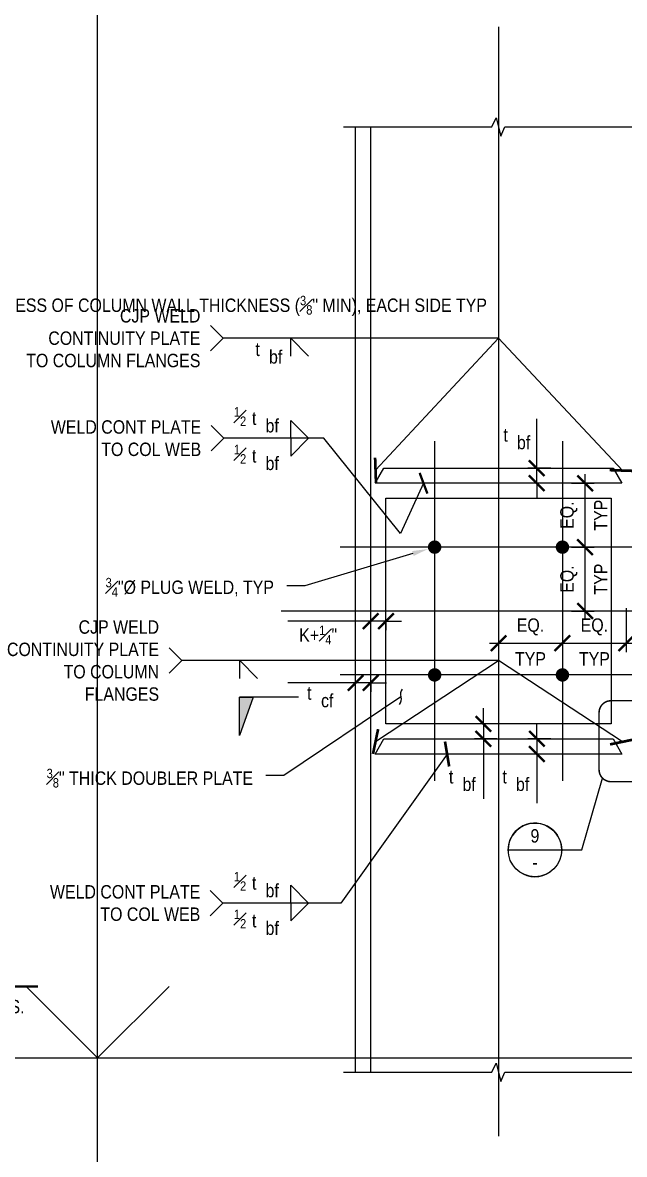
# Model space of a CAD drawing. Header units: inches. Extents: x -16404 to 14624, y -1591 to 16152.
# Drawn here: x -8855 to -8804.5, y 8339.9 to 8434.9 of the extents above; entities that cross this region are included whole.
import ezdxf
from ezdxf import colors
from ezdxf.entities.mleader import LeaderData, LeaderLine
from ezdxf.enums import TextEntityAlignment as Align
from ezdxf.math import Vec2, Vec3

# ---------------------------------------------------------------- set-up
doc = ezdxf.new("R2010")
doc.units = ezdxf.units.IN
doc.header["$LTSCALE"] = 24
doc.header["$MEASUREMENT"] = 0
for name, pattern in [('DASHED2', [0.375, 0.25, -0.125]), ('HIDDEN2', [0.1875, 0.125, -0.0625]), ('PHANTOM2', [1.25, 0.625, -0.125, 0.125, -0.125, 0.125, -0.125])]:
    doc.linetypes.add(name, pattern=pattern)
doc.layers.get('0').update_dxf_attribs({"linetype": 'CONTINUOUS'})
doc.layers.get('DefPoints').update_dxf_attribs({"color": 251, "linetype": 'CONTINUOUS'})
for name, color, linetype in [('S-ANNO-DIMS', 2, 'CONTINUOUS'), ('S-ANNO-NOTE', 4, 'CONTINUOUS'), ('S-BOLT', 2, 'CONTINUOUS'), ('S-BREAK', 2, 'CONTINUOUS'), ('S-DETL-SYMB', 4, 'CONTINUOUS'), ('S-DETL-SYMB @ 1', 4, 'CONTINUOUS'), ('S-STEEL', 4, 'CONTINUOUS')]:
    doc.layers.add(name, color=color, linetype=linetype)
doc.layers.add('S-ANNO-GRID-NONPLOT', color=251, linetype='CONTINUOUS', plot=False)
doc.styles.add('Arial', font='arial.ttf', dxfattribs={"width": 0.85})
doc.dimstyles.new('DIM-12', dxfattribs={"dimscale": 12, "dimtxt": 0.09375, "dimasz": 0.109375, "dimexe": 0.0625, "dimexo": 0.0625, "dimgap": 0.0625, "dimtad": 1, "dimdec": 4, "dimzin": 11, "dimdsep": 46, "dimlunit": 4, "dimtxsty": 'Arial', "dimblk": 'ARCHTICK', "dimcen": 0.125, "dimclrd": 256, "dimclre": 256, "dimclrt": 4, "dimadec": 0, "dimazin": 0, "dimtfac": 0.75, "dimtdec": 4, "dimtofl": 0, "dimtmove": 0, "dimatfit": 3, "dimldrblk": 'ARCHTICK', "dimfxl": 1, "dimfrac": 1, "dimtolj": 1, "dimtzin": 11, "dimarcsym": 0})
doc.dimstyles.new('DIM-12$0', dxfattribs={"dimscale": 12, "dimtxt": 0.09375, "dimasz": 0.109375, "dimexe": 0.0625, "dimexo": 0.0625, "dimgap": 0.0625, "dimtad": 1, "dimdec": 4, "dimzin": 11, "dimdsep": 46, "dimlunit": 4, "dimtxsty": 'Arial', "dimblk": 'ARCHTICK', "dimblk1": 'ARCHTICK', "dimblk2": 'ARCHTICK', "dimsah": 1, "dimcen": 0.125, "dimdle": 0.0625, "dimclrd": 256, "dimclre": 256, "dimclrt": 4, "dimadec": 0, "dimazin": 0, "dimtfac": 0.75, "dimtdec": 4, "dimtofl": 0, "dimtmove": 0, "dimatfit": 3, "dimldrblk": 'ARCHTICK', "dimfxl": 1, "dimfrac": 1, "dimtolj": 1, "dimtzin": 11, "dimarcsym": 0})
doc.dimstyles.new('DIM-12$7', dxfattribs={"dimscale": 12, "dimtxt": 0.09375, "dimasz": 0.125, "dimexe": 0.0625, "dimexo": 0.0625, "dimgap": 0.0625, "dimtad": 1, "dimdec": 4, "dimzin": 11, "dimdsep": 46, "dimlunit": 4, "dimtxsty": 'Arial', "dimblk": 'ARCHTICK', "dimcen": 0.125, "dimclrd": 256, "dimclre": 256, "dimclrt": 4, "dimadec": 0, "dimazin": 0, "dimtfac": 0.75, "dimtdec": 4, "dimtofl": 0, "dimtmove": 0, "dimatfit": 3, "dimldrblk": 'ARCHTICK', "dimfxl": 1, "dimfrac": 1, "dimtolj": 1, "dimtzin": 11, "dimarcsym": 0})

# ---------------------------------------------------------------- blocks, each defined once
blk = doc.blocks.new('BBL2C')
at = {"linetype": 'Continuous'}
blk.add_line((-0.1875, 0), (0.1875, 0), dxfattribs=at)
for start, end in [(0.09008, 186.65242), (359.05337, 0.09008), (353.34758, 359.05337), (234.89901, 305.10099)]:
    blk.add_arc((0, 0), 0.1875, start, end)
at = {"style": 'Arial', "width": 0.85}
for tag, p in [('NO.', (0, 0.0515)), ('SSX.X.X', (0, -0.1332))]:
    blk.add_attdef(tag, text='', height=0.0938, dxfattribs=at).set_placement(p, align=Align.CENTER)
blk = doc.blocks.new('_ARCHTICK')
at = {"color": 0, "linetype": 'ByBlock', "const_width": 0.15}
blk.add_lwpolyline([(-0.5, -0.5), (0.5, 0.5)], dxfattribs=at)
blk = doc.blocks.new('*D989')
at = {"layer": 'DefPoints', "color": 0, "transparency": 16777216}
for p in [(-8804.361, 8386.49), (-8809.724, 8385.7), (-8804.361, 8382.812)]:
    blk.add_point(p, dxfattribs=at)
at = {"layer": 'S-ANNO-DIMS', "lineweight": -2, "transparency": 16777216}
for p, q in [((-8804.361, 8385.74), (-8804.361, 8382.062)), ((-8809.724, 8384.95), (-8809.724, 8382.062)), ((-8810.474, 8382.812), (-8803.611, 8382.812))]:
    blk.add_line(p, q, dxfattribs=at)
at = {"layer": 'S-ANNO-DIMS', "lineweight": -2, "transparency": 16777216, "xscale": 1.3125, "yscale": 1.3125, "zscale": 1.3125, "rotation": 180}
blk.add_blockref('_ARCHTICK', (-8809.724, 8382.812), dxfattribs=at)
at = {"layer": 'S-ANNO-DIMS', "lineweight": -2, "transparency": 16777216, "xscale": 1.3125, "yscale": 1.3125, "zscale": 1.3125}
blk.add_blockref('_ARCHTICK', (-8804.361, 8382.812), dxfattribs=at)
at = {"layer": 'S-ANNO-DIMS', "color": 4, "transparency": 16777216, "char_height": 1.125, "attachment_point": 5, "style": 'Arial'}
for s, insert in [('\\A1;EQ.', (-8807.042, 8384.178)), ('\\A1;TYP', (-8807.042, 8381.499))]:
    blk.add_mtext(s, dxfattribs=dict(at, insert=insert))
blk = doc.blocks.new('*D991')
at = {"layer": 'DefPoints', "color": 0, "transparency": 16777216}
for p in [(-8811.87, 8374.788), (-8809.937, 8374.788), (-8809.695, 8373.513)]:
    blk.add_point(p, dxfattribs=at)
at = {"layer": 'S-ANNO-DIMS', "lineweight": -2, "transparency": 16777216}
for p, q in [((-8811.87, 8374.788), (-8811.87, 8376.1)), ((-8810.687, 8374.788), (-8812.62, 8374.788)), ((-8811.87, 8374.788), (-8811.87, 8373.513)), ((-8810.445, 8373.513), (-8812.62, 8373.513)), ((-8811.87, 8373.513), (-8811.87, 8369.388))]:
    blk.add_line(p, q, dxfattribs=at)
at = {"layer": 'S-ANNO-DIMS', "lineweight": -2, "transparency": 16777216, "xscale": 1.3125, "yscale": 1.3125, "zscale": 1.3125}
for p, rotation in [((-8811.87, 8374.788), 270), ((-8811.87, 8373.513), 90)]:
    blk.add_blockref('_ARCHTICK', p, dxfattribs=dict(at, rotation=rotation))
blk = doc.blocks.new('*D992')
at = {"layer": 'DefPoints', "color": 0, "transparency": 16777216}
for p in [(-8811.883, 8397.513), (-8809.95, 8397.513), (-8809.708, 8396.238)]:
    blk.add_point(p, dxfattribs=at)
at = {"layer": 'S-ANNO-DIMS', "lineweight": -2, "transparency": 16777216}
for p, q in [((-8811.883, 8397.513), (-8811.883, 8401.638)), ((-8810.7, 8397.513), (-8812.633, 8397.513)), ((-8811.883, 8396.238), (-8811.883, 8397.513)), ((-8810.458, 8396.238), (-8812.633, 8396.238)), ((-8811.883, 8396.238), (-8811.883, 8394.925))]:
    blk.add_line(p, q, dxfattribs=at)
at = {"layer": 'S-ANNO-DIMS', "lineweight": -2, "transparency": 16777216, "xscale": 1.3125, "yscale": 1.3125, "zscale": 1.3125}
for p, rotation in [((-8811.883, 8397.513), 270), ((-8811.883, 8396.238), 90)]:
    blk.add_blockref('_ARCHTICK', p, dxfattribs=dict(at, rotation=rotation))
blk = doc.blocks.new('*D993')
at = {"layer": 'DefPoints', "color": 0, "transparency": 16777216}
for p in [(-8809.724, 8396.238), (-8807.82, 8396.238), (-8809.724, 8390.875)]:
    blk.add_point(p, dxfattribs=at)
at = {"layer": 'S-ANNO-DIMS', "lineweight": -2, "transparency": 16777216}
for p, q in [((-8807.82, 8390.125), (-8807.82, 8396.988)), ((-8808.974, 8396.238), (-8807.07, 8396.238)), ((-8808.974, 8390.875), (-8807.07, 8390.875))]:
    blk.add_line(p, q, dxfattribs=at)
at = {"layer": 'S-ANNO-DIMS', "lineweight": -2, "transparency": 16777216, "xscale": 1.3125, "yscale": 1.3125, "zscale": 1.3125}
for p, rotation in [((-8807.82, 8396.238), 90), ((-8807.82, 8390.875), 270)]:
    blk.add_blockref('_ARCHTICK', p, dxfattribs=dict(at, rotation=rotation))
at = {"layer": 'S-ANNO-DIMS', "color": 4, "transparency": 16777216, "char_height": 1.125, "attachment_point": 5, "rotation": 90, "style": 'Arial'}
for s, insert in [('\\A1;TYP', (-8806.507, 8393.557)), ('\\A1;EQ.', (-8809.186, 8393.557))]:
    blk.add_mtext(s, dxfattribs=dict(at, insert=insert))
blk = doc.blocks.new('*D994')
at = {"layer": 'DefPoints', "color": 0, "transparency": 16777216}
for p in [(-8809.724, 8386.49), (-8815.086, 8385.7), (-8809.724, 8382.812)]:
    blk.add_point(p, dxfattribs=at)
at = {"layer": 'S-ANNO-DIMS', "lineweight": -2, "transparency": 16777216}
for p, q in [((-8809.724, 8385.74), (-8809.724, 8382.062)), ((-8815.086, 8384.95), (-8815.086, 8382.062)), ((-8815.836, 8382.812), (-8808.974, 8382.812))]:
    blk.add_line(p, q, dxfattribs=at)
at = {"layer": 'S-ANNO-DIMS', "lineweight": -2, "transparency": 16777216, "xscale": 1.3125, "yscale": 1.3125, "zscale": 1.3125, "rotation": 180}
blk.add_blockref('_ARCHTICK', (-8815.086, 8382.812), dxfattribs=at)
at = {"layer": 'S-ANNO-DIMS', "lineweight": -2, "transparency": 16777216, "xscale": 1.3125, "yscale": 1.3125, "zscale": 1.3125}
blk.add_blockref('_ARCHTICK', (-8809.724, 8382.812), dxfattribs=at)
at = {"layer": 'S-ANNO-DIMS', "color": 4, "transparency": 16777216, "char_height": 1.125, "attachment_point": 5, "style": 'Arial'}
for s, insert in [('\\A1;EQ.', (-8812.405, 8384.178)), ('\\A1;TYP', (-8812.405, 8381.499))]:
    blk.add_mtext(s, dxfattribs=dict(at, insert=insert))
blk = doc.blocks.new('*D995')
at = {"layer": 'DefPoints', "color": 0, "transparency": 16777216}
for p in [(-8809.724, 8390.875), (-8807.82, 8390.875), (-8809.724, 8385.513)]:
    blk.add_point(p, dxfattribs=at)
at = {"layer": 'S-ANNO-DIMS', "lineweight": -2, "transparency": 16777216}
for p, q in [((-8808.974, 8390.875), (-8807.07, 8390.875)), ((-8807.82, 8384.763), (-8807.82, 8391.625)), ((-8808.974, 8385.513), (-8807.07, 8385.513))]:
    blk.add_line(p, q, dxfattribs=at)
at = {"layer": 'S-ANNO-DIMS', "lineweight": -2, "transparency": 16777216, "xscale": 1.3125, "yscale": 1.3125, "zscale": 1.3125}
for p, rotation in [((-8807.82, 8390.875), 90), ((-8807.82, 8385.513), 270)]:
    blk.add_blockref('_ARCHTICK', p, dxfattribs=dict(at, rotation=rotation))
at = {"layer": 'S-ANNO-DIMS', "color": 4, "transparency": 16777216, "char_height": 1.125, "attachment_point": 5, "rotation": 90, "style": 'Arial'}
for s, insert in [('\\A1;EQ.', (-8809.186, 8388.194)), ('\\A1;TYP', (-8806.507, 8388.194))]:
    blk.add_mtext(s, dxfattribs=dict(at, insert=insert))
blk = doc.blocks.new('*D996')
at = {"layer": 'DefPoints', "color": 0, "transparency": 16777216}
for p in [(-8816.356, 8376.038), (-8814.492, 8376.038), (-8814.492, 8374.788)]:
    blk.add_point(p, dxfattribs=at)
at = {"layer": 'S-ANNO-DIMS', "lineweight": -2, "transparency": 16777216}
for p, q in [((-8816.356, 8376.038), (-8816.356, 8377.35)), ((-8815.242, 8376.038), (-8817.106, 8376.038)), ((-8816.356, 8376.038), (-8816.356, 8374.788)), ((-8815.242, 8374.788), (-8817.106, 8374.788)), ((-8816.356, 8374.788), (-8816.356, 8369.763))]:
    blk.add_line(p, q, dxfattribs=at)
at = {"layer": 'S-ANNO-DIMS', "lineweight": -2, "transparency": 16777216, "xscale": 1.3125, "yscale": 1.3125, "zscale": 1.3125}
for p, rotation in [((-8816.356, 8376.038), 270), ((-8816.356, 8374.788), 90)]:
    blk.add_blockref('_ARCHTICK', p, dxfattribs=dict(at, rotation=rotation))
blk = doc.blocks.new('*D997')
at = {"layer": 'DefPoints', "color": 0, "transparency": 16777216}
for p in [(-8825.811, 8380.15), (-8825.811, 8379.481), (-8827.086, 8378.896)]:
    blk.add_point(p, dxfattribs=at)
at = {"layer": 'S-ANNO-DIMS', "lineweight": -2, "transparency": 16777216}
for p, q in [((-8827.086, 8379.481), (-8832.777, 8379.481)), ((-8827.086, 8379.646), (-8827.086, 8380.231)), ((-8825.811, 8379.481), (-8827.086, 8379.481)), ((-8825.811, 8379.481), (-8824.499, 8379.481)), ((-8825.811, 8379.4), (-8825.811, 8378.731))]:
    blk.add_line(p, q, dxfattribs=at)
at = {"layer": 'S-ANNO-DIMS', "lineweight": -2, "transparency": 16777216, "xscale": 1.3125, "yscale": 1.3125, "zscale": 1.3125}
blk.add_blockref('_ARCHTICK', (-8827.086, 8379.481), dxfattribs=at)
at = {"layer": 'S-ANNO-DIMS', "lineweight": -2, "transparency": 16777216, "xscale": 1.3125, "yscale": 1.3125, "zscale": 1.3125, "rotation": 180}
blk.add_blockref('_ARCHTICK', (-8825.811, 8379.481), dxfattribs=at)
blk = doc.blocks.new('*D998')
at = {"layer": 'DefPoints', "color": 0, "transparency": 16777216}
for p in [(-8824.536, 8385.333), (-8824.536, 8384.664), (-8825.811, 8384.079)]:
    blk.add_point(p, dxfattribs=at)
at = {"layer": 'S-ANNO-DIMS', "lineweight": -2, "transparency": 16777216}
for p, q in [((-8825.811, 8384.829), (-8825.811, 8385.414)), ((-8825.811, 8384.664), (-8832.777, 8384.664)), ((-8824.536, 8384.664), (-8825.811, 8384.664)), ((-8824.536, 8384.664), (-8823.224, 8384.664)), ((-8824.536, 8384.583), (-8824.536, 8383.914))]:
    blk.add_line(p, q, dxfattribs=at)
at = {"layer": 'S-ANNO-DIMS', "lineweight": -2, "transparency": 16777216, "xscale": 1.3125, "yscale": 1.3125, "zscale": 1.3125}
blk.add_blockref('_ARCHTICK', (-8825.811, 8384.664), dxfattribs=at)
at = {"layer": 'S-ANNO-DIMS', "lineweight": -2, "transparency": 16777216, "xscale": 1.3125, "yscale": 1.3125, "zscale": 1.3125, "rotation": 180}
blk.add_blockref('_ARCHTICK', (-8824.536, 8384.664), dxfattribs=at)
blk = doc.blocks.new('*U343')
at = {"layer": 'S-DETL-SYMB'}
h = blk.add_hatch(color=4, dxfattribs=at)
edge = h.paths.add_edge_path()
edge.add_line((-0.2187, 0), (-0.3092, 0))
edge.add_line((-0.3092, 0), (0, -0.3092))
edge.add_line((0, -0.3092), (0.3092, 0))
edge.add_line((0.3092, 0), (0.2187, 0))
edge.add_arc((0, 0), 0.2187, -180, 0, ccw=False)
at = {"layer": 'S-DETL-SYMB', "color": 2, "linetype": 'PHANTOM2'}
for p, q in [((-3.9473, 0), (-4.36, 0)), ((-0.3125, 0), (-0.5451, 0))]:
    blk.add_line(p, q, dxfattribs=at)
at = {"layer": 'S-DETL-SYMB'}
blk.add_line((-0.2187, 0), (0.2187, 0), dxfattribs=at)
blk.add_lwpolyline([(-0.2187, 0), (-0.3092, 0), (0, -0.3092), (0.3092, 0), (0.2187, 0, -1)], format="xyb", close=True, dxfattribs=at)
blk.add_lwpolyline([(-4.2641, 0), (-4.36, -0.2672), (-4.36, 0)], close=True, dxfattribs=at)
blk.add_circle((0, 0), 0.2187, dxfattribs=at)
blk.add_solid([(-4.36, -0.2672), (-4.2641, 0), (-4.36, 0)], dxfattribs=at)
at = {"layer": 'S-DETL-SYMB', "style": 'Arial', "width": 0.85, "flags": 8}
blk.add_attdef('VIEWNUMBER', text='', height=0.0938, dxfattribs=at).set_placement((0, 0.0108), align=Align.BOTTOM_CENTER)
blk.add_attdef('SHEETNUMBER', text='', height=0.0938, dxfattribs=at).set_placement((0, -0.0325), align=Align.TOP_CENTER)
blk = doc.blocks.new('_Integral')
at = {"color": 0, "linetype": 'ByBlock', "lineweight": -2}
for centre, start, end in [((0.445, -0.091), 102, 168), ((-0.445, 0.091), 282, 348)]:
    blk.add_arc(centre, 0.454, start, end, dxfattribs=at)
blk = doc.blocks.new('*U283')
at = {"const_width": 0.188}
for points in [[(-4.5, 0, -1), (4.5, 0, 3.732051)], [(-4.5, 0, 1), (4.5, 0, -3.732051)]]:
    blk.add_lwpolyline(points, format="xyb", dxfattribs=at)
blk.add_lwpolyline([(4.5, 0), (82.209, 0)], dxfattribs=at)
blk.add_circle((0, 0), 4.5)
at = {"style": 'Arial', "width": 0.85}
for tag, p in [('DWG_TITLE_1', (7.5, 6.188)), ('DWG_TITLE_2', (7.5, 2.438))]:
    blk.add_attdef(tag, text='', height=2.625, dxfattribs=at).set_placement(p, align=Align.MIDDLE_LEFT)
blk.add_attdef('#', text='', height=3, dxfattribs=at).set_placement((0, 0), align=Align.MIDDLE_CENTER)
blk.add_attdef('SCALE', text='', height=1.125, dxfattribs=at).set_placement((81.084, -1.125), align=Align.TOP_RIGHT)
blk = doc.blocks.new('Se_24x36_DETAILS_GRID')
for p, q in [((23.3023, 7.6667), (23.3023, 15.3333)), ((23.3023, 7.6667), (23.8023, 8.1667)), ((15.5348, 7.6667), (23.3023, 7.6667)), ((23.3023, 7.6667), (31.0697, 7.6667)), ((23.3023, 0), (23.3023, 7.6667))]:
    blk.add_line(p, q)
at = {"linetype": 'DASHED2', "ltscale": 0.5}
blk.add_line((23.3023, 7.6667), (22.8023, 8.1667), dxfattribs=at)

msp = doc.modelspace()

# ---------------------------------------------------------------- linework, layer by layer
at = {"layer": 'S-ANNO-DIMS', "const_width": 0.5625}
for points in [[(-8820.72985, 8390.87542, 1), (-8820.16735, 8390.87542, 1)], [(-8810.00485, 8390.87542, 1), (-8809.44235, 8390.87542, 1)], [(-8820.72985, 8380.15042, 1), (-8820.16735, 8380.15042, 1)], [(-8810.00485, 8380.15042, 1), (-8809.44235, 8380.15042, 1)]]:
    msp.add_lwpolyline(points, format="xyb", close=True, dxfattribs=at)
at = {"layer": 'S-ANNO-NOTE'}
for points in [[(-8839.26282, 8407.34628), (-8838.20216, 8408.40694), (-8839.26282, 8409.4676)], [(-8832.52177, 8406.90694), (-8832.52177, 8408.40694), (-8831.02177, 8406.90694)], [(-8832.52177, 8400.01604), (-8832.52177, 8401.51604), (-8831.02177, 8400.01604)], [(-8839.19998, 8398.95538), (-8838.13932, 8400.01604), (-8839.19998, 8401.0767)], [(-8832.52177, 8400.01604), (-8832.52177, 8398.51604), (-8831.02177, 8400.01604)], [(-8842.73217, 8380.28976), (-8841.67151, 8381.35042), (-8842.73217, 8382.41108)], [(-8836.80539, 8379.85042), (-8836.80539, 8381.35042), (-8835.30539, 8379.85042)], [(-8832.52177, 8361.00263), (-8832.52177, 8362.50263), (-8831.02177, 8361.00263)], [(-8839.27474, 8359.94197), (-8838.21408, 8361.00263), (-8839.27474, 8362.06329)], [(-8832.52177, 8361.00263), (-8832.52177, 8359.50263), (-8831.02177, 8361.00263)]]:
    msp.add_lwpolyline(points, dxfattribs=at)
at = {"layer": 'S-ANNO-NOTE', "color": 4, "linetype": 'HIDDEN2', "const_width": 0.125, "flags": 128}
msp.add_lwpolyline([(-8806.64832, 8376.98516), (-8806.64832, 8372.19175, 0.41421356), (-8805.64832, 8371.19175), (-8799.31941, 8371.19175, 0.41421356), (-8798.31941, 8372.19175), (-8798.31941, 8376.98516, 0.41421356), (-8799.31941, 8377.98516), (-8805.64832, 8377.98516, 0.41421356)], format="xyb", close=True, dxfattribs=at)
at = {"layer": 'S-ANNO-NOTE', "color": 2}
msp.add_lwpolyline([(-8809.78136, 8365.46332), (-8808.08506, 8365.46332), (-8806.35543, 8371.48465)], dxfattribs=at)
at = {"layer": 'S-ANNO-NOTE', "color": 4}
msp.add_circle((-8812.03136, 8365.46332), 2.25, dxfattribs=at)
at = {"layer": 'S-BOLT'}
for p, q in [((-8815.0861, 8434.55663), (-8815.0861, 8341.42985)), ((-8820.4486, 8399.77666), (-8820.4486, 8371.24918)), ((-8809.7236, 8399.77666), (-8809.7236, 8371.24918)), ((-8801.80085, 8390.87542), (-8828.37135, 8390.87542)), ((-8756.75127, 8385.51292), (-8833.31778, 8385.51292)), ((-8801.80085, 8380.15042), (-8828.37135, 8380.15042))]:
    msp.add_line(p, q, dxfattribs=at)
at = {"layer": 'S-BREAK'}
for points in [[(-8828.0861, 8426.13948), (-8815.64412, 8426.13948), (-8815.28438, 8426.91763), (-8814.90515, 8425.36093), (-8814.54522, 8426.13948), (-8802.0861, 8426.13948)], [(-8828.0861, 8346.80036), (-8815.64412, 8346.80036), (-8815.28438, 8347.57851), (-8814.90515, 8346.02181), (-8814.54522, 8346.80036), (-8802.0861, 8346.80036)]]:
    msp.add_lwpolyline(points, dxfattribs=at)
at = {"layer": 'S-STEEL', "linetype": 'Continuous'}
for p, q in [((-8827.0861, 8346.80036), (-8827.0861, 8426.13948)), ((-8825.8111, 8346.80036), (-8825.8111, 8426.13948))]:
    msp.add_line(p, q, dxfattribs=at)
for points in [[(-8825.4361, 8396.23792), (-8824.69998, 8397.51292), (-8805.47223, 8397.51292), (-8804.7361, 8396.23792), (-8825.4361, 8396.23792)], [(-8825.4361, 8373.51292), (-8824.69998, 8374.78792), (-8805.47223, 8374.78792), (-8804.7361, 8373.51292), (-8825.4361, 8373.51292)]]:
    msp.add_lwpolyline(points, dxfattribs=at)
msp.add_lwpolyline([(-8824.5361, 8394.98792), (-8805.6361, 8394.98792), (-8805.6361, 8376.03792), (-8824.5361, 8376.03792)], close=True, dxfattribs=at)

# ---------------------------------------------------------------- block references
at = {"layer": 'S-ANNO-GRID-NONPLOT', "xscale": 12, "yscale": 12, "zscale": 12}
msp.add_blockref('Se_24x36_DETAILS_GRID', (-9128.3678, 8256), dxfattribs=at)
at = {"layer": 'S-ANNO-NOTE', "color": 4, "xscale": 12, "yscale": 12, "zscale": 12}
msp.add_blockref('BBL2C', (-8812.03136, 8365.46332), dxfattribs=at).add_auto_attribs({'NO.': '9', 'SSX.X.X': '-'})
at = {"layer": 'S-ANNO-NOTE'}
msp.add_blockref('*U283', (-8935.9496, 8354), dxfattribs=at).add_auto_attribs({'#': '-', 'DWG_TITLE_1': 'MOMENT CONNECTION', 'DWG_TITLE_2': 'STEEL BEAM TO HSS COLUMN ', 'SCALE': 'SCALE: N.T.S.'})
at = {"layer": 'S-DETL-SYMB @ 1', "xscale": 12, "yscale": 12, "zscale": 12}
msp.add_blockref('*U343', (-8784.49727, 8378.2743), dxfattribs=at).add_auto_attribs({'VIEWNUMBER': '7', 'SHEETNUMBER': '-'})

# ---------------------------------------------------------------- texts
at = {"layer": 'S-ANNO-NOTE', "char_height": 1.125, "style": 'Arial'}
for s, insert, width, attachment_point in [('{\\C4;CJP WELD\\PCONTINUITY PLATE\\PTO COLUMN FLANGES}', (-8840.10644, 8408.40694), 17.7120648, 6), ('\\A1;{\\H0.7x;\\S1#2;}   ', (-8836.26128, 8402.62559), 4.734375, 3), ('{\\C4;WELD CONT PLATE TO COL WEB}', (-8840.0436, 8400.01604), 14.5516162, 6), ('\\A1;{\\H0.7x;\\S1#2;}   ', (-8836.26128, 8399.46399), 4.734375, 3), ('{\\C4;CJP WELD CONTINUITY PLATE TO COLUMN FLANGES}', (-8843.57579, 8381.35042), 14.5516162, 6), ('\\A1;{\\H0.7x;\\S1#2;}   ', (-8836.26128, 8363.61219), 4.734375, 3), ('{\\C4;WELD CONT PLATE TO COL WEB}', (-8840.11836, 8361.00263), 14.5516162, 6), ('\\A1;{\\H0.7x;\\S1#2;}   ', (-8836.26128, 8360.45059), 4.734375, 3)]:
    msp.add_mtext(s, dxfattribs=dict(at, insert=insert, width=width, attachment_point=attachment_point))
at = {"layer": 'S-ANNO-NOTE', "color": 4, "char_height": 1.125, "width": 4.3625567, "attachment_point": 5, "style": 'Arial'}
for s, insert in [('t', (-8835.30239, 8407.4693)), ('bf', (-8833.78985, 8406.83402)), ('t', (-8835.59626, 8401.69437)), ('bf', (-8834.08371, 8401.05909)), ('t', (-8814.49641, 8400.28185)), ('bf', (-8812.98387, 8399.64657)), ('t', (-8835.59626, 8398.53277)), ('bf', (-8834.08371, 8397.89749)), ('\\A1;K+{\\H0.7x;\\S1#4;}"', (-8830.22486, 8383.49721)), ('t', (-8830.974, 8378.62502)), ('cf', (-8829.46145, 8377.98974)), ('t', (-8819.06554, 8371.60077)), ('t', (-8814.57976, 8371.60077)), ('bf', (-8817.553, 8370.96549)), ('bf', (-8813.06721, 8370.96549)), ('t', (-8835.59626, 8362.68096)), ('bf', (-8834.08371, 8362.04569)), ('t', (-8835.59626, 8359.51936)), ('bf', (-8834.08371, 8358.88409))]:
    msp.add_mtext(s, dxfattribs=dict(at, insert=insert))

# ---------------------------------------------------------------- dimensions: what is measured, and where the dimension line sits
at = {"layer": 'S-ANNO-DIMS'}
for base, p1, p2, text, picture, middle in [((-8811.88262, 8397.51292), (-8809.70784, 8396.23792), (-8809.94957, 8397.51292), ' ', '*D992', (-8811.88262, 8400.88792)), ((-8807.81977, 8396.23792), (-8809.7236, 8390.87542), (-8809.7236, 8396.23792), 'EQ.\\XTYP', '*D993', (-8807.81977, 8393.55667)), ((-8807.81977, 8390.87542), (-8809.7236, 8385.51292), (-8809.7236, 8390.87542), 'EQ.\\XTYP', '*D995', (-8807.81977, 8388.19417)), ((-8816.35604, 8376.03792), (-8814.49182, 8374.78792), (-8814.49182, 8376.03792), ' ', '*D996', (-8816.35604, 8370.51292)), ((-8811.87025, 8374.78792), (-8809.69547, 8373.51292), (-8809.9372, 8374.78792), ' ', '*D991', (-8811.87025, 8370.13792))]:
    dim = msp.add_linear_dim(base=base, p1=p1, p2=p2, angle=90, text=text, dimstyle='DIM-12$0', override={"dimtofl": 1}, dxfattribs=at)
    dim.commit()
    dim.dimension.update_dxf_attribs({"geometry": picture, "text_midpoint": middle, "dimtype": 160})
for base, p1, p2, text, picture, middle in [((-8809.7236, 8382.81188), (-8815.0861, 8385.70018), (-8809.7236, 8386.49002), 'EQ.\\XTYP', '*D994', (-8812.40485, 8382.81188)), ((-8804.3611, 8382.81188), (-8809.7236, 8385.70018), (-8804.3611, 8386.49002), 'EQ.\\XTYP', '*D989', (-8807.04235, 8382.81188)), ((-8824.5361, 8384.6636), (-8825.8111, 8384.07865), (-8824.5361, 8385.33292), ' ', '*D998', (-8832.0272, 8384.6636)), ((-8825.8111, 8379.4811), (-8827.0861, 8378.89615), (-8825.8111, 8380.15042), ' ', '*D997', (-8832.0272, 8379.4811))]:
    dim = msp.add_linear_dim(base=base, p1=p1, p2=p2, text=text, dimstyle='DIM-12$0', override={"dimtofl": 1}, dxfattribs=at)
    dim.commit()
    dim.dimension.update_dxf_attribs({"geometry": picture, "text_midpoint": middle, "dimtype": 160})

# ---------------------------------------------------------------- leaders
for points in [[(-8804.69091, 8397.30474), (-8815.0861, 8408.40694), (-8838.20216, 8408.40694)], [(-8825.40864, 8397.3332), (-8815.0861, 8408.40694), (-8838.20216, 8408.40694)], [(-8804.69091, 8374.53362), (-8815.0861, 8381.35042), (-8841.67151, 8381.35042)], [(-8825.40864, 8374.56208), (-8815.0861, 8381.35042), (-8841.67151, 8381.35042)], [(-8819.40511, 8373.51292), (-8828.32412, 8361.00263), (-8838.21408, 8361.00263)]]:
    msp.add_leader(points, dimstyle='DIM-12$7', dxfattribs=at)
at = {"layer": 'S-ANNO-NOTE'}
msp.add_leader([(-8821.38329, 8396.23792), (-8823.30441, 8392.00975), (-8829.74474, 8400.01604), (-8838.13932, 8400.01604)], dimstyle='DIM-12', override={"dimasz": 0.109375, "dimgap": 0.0625, "dimtad": 0, "dimclrd": 2}, dxfattribs=at)
ml = msp.add_multileader_mtext('Standard', dxfattribs=at)
ml.set_content('HSS COLUMN PER PLAN', color=4, style='Arial')
ml.set_leader_properties(color=2)
ml.build(insert=Vec2(0, 0))
ml.multileader.update_dxf_attribs({"dogleg_length": 0.36, "arrow_head_size": 1.3125, "scale": 12})
ctx = ml.context
ctx.base_point, ctx.scale, ctx.char_height, ctx.arrow_head_size, ctx.landing_gap_size, ctx.plane_origin = Vec3(-8976.94822, 8415.51274), 12, 1.125, 1.3125, 1.08, Vec3(-9022.155, 8117.17792)
notes = []
notes.append((ctx, [(0, (1, 1, 0), (-8978.44822, 8415.51274), (1, 0), 1.5, [(0, [(-8990.5117, 8409.22568)], 0, [])])]))
ctx.mtext.insert, ctx.mtext.width, ctx.mtext.flow_direction = Vec3(-8975.86822, 8416.08484), 24.5873654, 5
ml = msp.add_multileader_mtext('Standard', dxfattribs=at)
ml.set_content('\\A1;{\\C256;WEB CONTINUITY PLATE, MATCH THICKNESS OF COLUMN WALL THICKNESS (\\H0.7x;\\S3#8;\\H1.4286x;" MIN), EACH SIDE TYP}', color=4, style='Arial')
ml.set_leader_properties(color=2)
ml.build(insert=Vec2(0, 0))
ml.multileader.update_dxf_attribs({"dogleg_length": 0.36, "arrow_head_size": 1.3125, "scale": 12})
ctx = ml.context
ctx.base_point, ctx.scale, ctx.char_height, ctx.arrow_head_size, ctx.landing_gap_size, ctx.plane_origin = Vec3(-8883.73912, 8411.40359), 12, 1.125, 1.3125, 1.08, Vec3(-8928.9459, 8709.73841)
notes.append((ctx, [(0, (1, 1, 0), (-8885.23912, 8411.40359), (1, 0), 1.5, [(1, [(-8897.3026, 8399.15995), (-8901.8026, 8400.76738)], 0, [])])]))
ctx.mtext.insert, ctx.mtext.width, ctx.mtext.flow_direction = Vec3(-8882.65912, 8411.96609), 21.924193, 5
ml = msp.add_multileader_mtext('Standard', dxfattribs=at)
ml.set_content('\\A1;{\\C256;WEB CONTINUITY PLATE, MATCH THICKNESS OF COLUMN WALL THICKNESS (\\H0.7x;\\S3#8;\\H1.4286x;" MIN), EACH SIDE TYP}', color=4, style='Arial')
ml.set_leader_properties(color=2)
ml.build(insert=Vec2(0, 0))
ml.multileader.update_dxf_attribs({"dogleg_length": 0.36, "arrow_head_size": 1.3125, "scale": 12})
ctx = ml.context
ctx.base_point, ctx.scale, ctx.char_height, ctx.arrow_head_size, ctx.landing_gap_size, ctx.plane_origin = Vec3(-8976.94822, 8381.37202), 12, 1.125, 1.3125, 1.08, Vec3(-9022.155, 8083.03719)
notes.append((ctx, [(0, (1, 1, 0), (-8978.44822, 8381.37202), (1, 0), 1.5, [(1, [(-8990.5117, 8393.61566), (-8995.0117, 8392.98043)], 0, [])])]))
ctx.mtext.insert, ctx.mtext.width, ctx.mtext.flow_direction = Vec3(-8975.86822, 8381.93452), 21.869526, 5
ml = msp.add_multileader_mtext('Standard', dxfattribs=at)
ml.set_content('\\A1;{\\H0.7x;\\S3#4;\\H1.4286x;"%%C PLUG WELD, TYP}', color=4, style='Arial')
ml.set_leader_properties(color=2)
ml.build(insert=Vec2(0, 0))
ml.multileader.update_dxf_attribs({"dogleg_length": 0.36, "arrow_head_size": 1.3125, "scale": 12})
ctx = ml.context
ctx.base_point, ctx.scale, ctx.char_height, ctx.arrow_head_size, ctx.landing_gap_size, ctx.plane_origin = Vec3(-8849.25822, 8387.62087), 12, 1.125, 1.3125, 1.08, Vec3(-8786.60049, 8685.95569)
ctx.text_align_type = 2
notes.append((ctx, [(0, (1, 1, 0), (-8831.35412, 8387.62087), (-1, 0), 1.5, [(0, [(-8821.01134, 8390.71819)], 0, [])])]))
ctx.mtext.insert, ctx.mtext.width, ctx.mtext.alignment, ctx.mtext.flow_direction = Vec3(-8833.93412, 8388.29465), 23.0732391, 3, 5
ml = msp.add_multileader_mtext('Standard', dxfattribs=at)
ml.set_content('HSS COLUMN PER PLAN', color=4, style='Arial')
ml.set_leader_properties(color=2)
ml.build(insert=Vec2(0, 0))
ml.multileader.update_dxf_attribs({"dogleg_length": 0.36, "arrow_head_size": 1.3125, "scale": 12})
ctx = ml.context
ctx.base_point, ctx.scale, ctx.char_height, ctx.arrow_head_size, ctx.landing_gap_size, ctx.plane_origin = Vec3(-8883.73912, 8377.26286), 12, 1.125, 1.3125, 1.08, Vec3(-8928.9459, 8675.59768)
notes.append((ctx, [(0, (1, 1, 0), (-8885.23912, 8377.26286), (1, 0), 1.5, [(0, [(-8897.3026, 8383.54993)], 0, [])])]))
ctx.mtext.insert, ctx.mtext.width, ctx.mtext.flow_direction = Vec3(-8882.65912, 8377.83495), 24.5873654, 5
ml = msp.add_multileader_mtext('Standard', dxfattribs=at)
ml.set_content('\\A1;{\\H0.7x;\\S3#8;\\H1.4286x;" THICK DOUBLER PLATE}', color=4, style='Arial')
ml.set_leader_properties(color=2)
ml.set_arrow_properties(name='INTEGRAL')
ml.build(insert=Vec2(0, 0))
ml.multileader.update_dxf_attribs({"dogleg_length": 0.36, "arrow_head_size": 1.3125, "scale": 12})
ctx = ml.context
ctx.base_point, ctx.scale, ctx.char_height, ctx.arrow_head_size, ctx.landing_gap_size, ctx.plane_origin = Vec3(-8849.62458, 8371.71292), 12, 1.125, 1.3125, 1.08, Vec3(-8788.73477, 8670.04774)
ctx.text_align_type = 2
notes.append((ctx, [(0, (1, 1, 0), (-8833.11222, 8371.71292), (-1, 0), 1.5, [(0, [(-8823.2858, 8378.3068)], 0, [])])]))
ctx.mtext.insert, ctx.mtext.width, ctx.mtext.alignment, ctx.mtext.flow_direction = Vec3(-8835.69222, 8372.27542), 15.7197085, 3, 5
for ctx, leaders in notes:
    for number, flags, end, landing, length, lines in leaders:
        leader = LeaderData()
        leader.index, (leader.has_last_leader_line, leader.has_dogleg_vector, leader.attachment_direction) = number, flags
        leader.last_leader_point, leader.dogleg_vector, leader.dogleg_length = Vec3(end), Vec3(landing), length
        for number, points, colour, breaks in lines:
            line = LeaderLine()
            line.index, line.vertices, line.color, line.breaks = number, Vec3.list(points), colors.encode_raw_color(colour), breaks
            leader.lines.append(line)
        ctx.leaders.append(leader)

doc.saveas('drawing.dxf')
